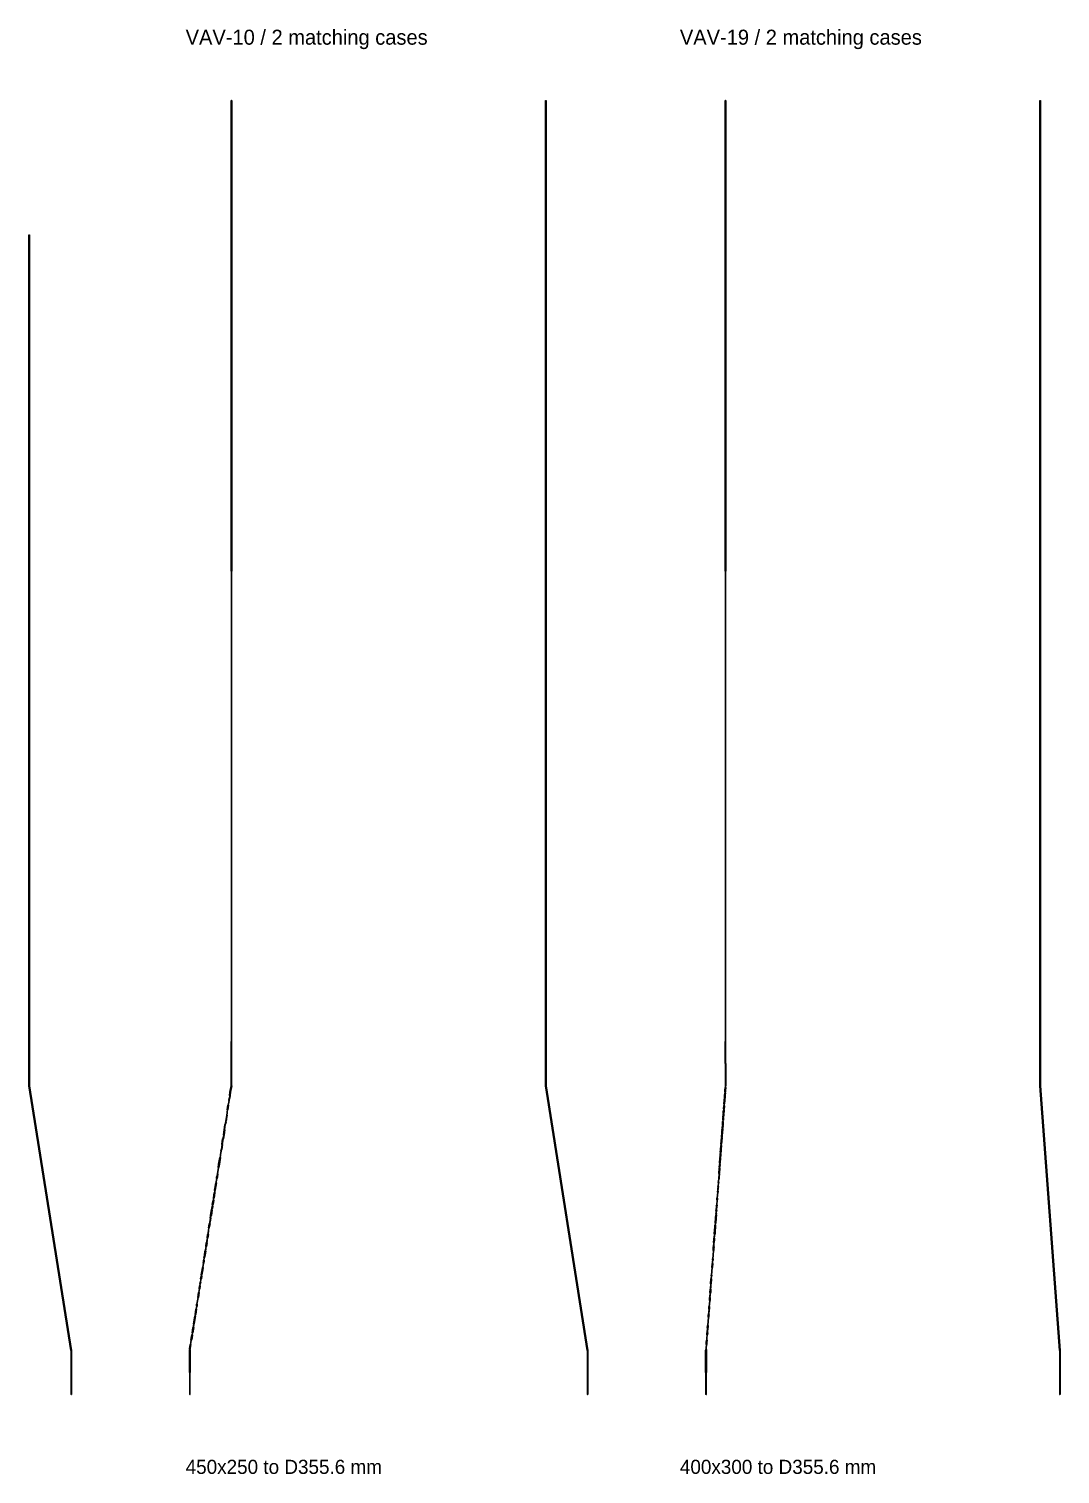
# Model space of a CAD drawing. Header units: metres. Extents: x 0.07 to 2.74, y 0.02 to 1.96.
# Drawn here: x 1.572 to 2.741, y 0.13 to 1.768 of the extents above; entities that cross this region are included whole.
import ezdxf

# ---------------------------------------------------------------- set-up
doc = ezdxf.new("R2010")
doc.units = ezdxf.units.M
doc.layers.add('BSA_INLET_OUTLINE', color=7, linetype='Continuous')

msp = doc.modelspace()

# ---------------------------------------------------------------- linework, layer by layer
at = {"layer": 'BSA_INLET_OUTLINE'}
for p, q in [((1.8014, 1.1534), (1.8014, 1.6868)), ((1.8014, 1.6868), (1.8018, 1.6868)), ((1.8022, 1.6868), (1.8018, 1.6868)), ((1.8022, 1.6868), (1.8022, 1.1534)), ((2.1578, 0.62), (2.1578, 1.6868)), ((2.1578, 1.6868), (2.1586, 1.6868)), ((2.1586, 1.6868), (2.1586, 0.62)), ((2.3614, 1.1534), (2.3614, 1.6868)), ((2.3614, 1.6868), (2.3618, 1.6868)), ((2.3622, 1.6868), (2.3618, 1.6868)), ((2.3622, 1.6868), (2.3622, 1.1534)), ((2.7178, 0.62), (2.7178, 1.6868)), ((2.7178, 1.6868), (2.7186, 1.6868)), ((2.7186, 1.6868), (2.7186, 0.62)), ((1.5724, 0.62), (1.5724, 1.5344)), ((1.5724, 1.5344), (1.5732, 1.5344)), ((1.5732, 1.5344), (1.5732, 0.62)), ((1.8014, 1.1534), (1.8014, 0.62)), ((1.8022, 0.62), (1.8022, 1.1534)), ((2.3614, 1.1534), (2.3614, 0.62)), ((2.3622, 0.62), (2.3622, 1.1534)), ((1.5724, 0.62), (1.5732, 0.62)), ((1.5724, 0.57), (1.5724, 0.62)), ((1.5732, 0.62), (1.5724, 0.62)), ((1.5732, 0.62), (1.5732, 0.57)), ((1.8014, 0.62), (1.8018, 0.62)), ((1.8014, 0.57), (1.8014, 0.62)), ((1.8018, 0.62), (1.8014, 0.62)), ((1.8022, 0.62), (1.8018, 0.62)), ((1.8018, 0.62), (1.8022, 0.62)), ((1.8022, 0.57), (1.8022, 0.62)), ((2.1578, 0.62), (2.1586, 0.62)), ((2.1578, 0.57), (2.1578, 0.62)), ((2.1586, 0.62), (2.1578, 0.62)), ((2.1586, 0.62), (2.1586, 0.57)), ((2.3614, 0.595), (2.3614, 0.62)), ((2.3614, 0.62), (2.3618, 0.62)), ((2.3618, 0.62), (2.3614, 0.62)), ((2.3622, 0.62), (2.3618, 0.62)), ((2.3618, 0.62), (2.3622, 0.62)), ((2.3622, 0.595), (2.3622, 0.62)), ((2.7178, 0.62), (2.7186, 0.62)), ((2.7178, 0.57), (2.7178, 0.62)), ((2.7186, 0.62), (2.7178, 0.62)), ((2.7186, 0.62), (2.7186, 0.57)), ((2.3614, 0.595), (2.3614, 0.57)), ((2.3622, 0.595), (2.3622, 0.57)), ((1.62, 0.27), (1.5724, 0.57)), ((1.5732, 0.57), (1.6208, 0.27)), ((1.7997, 0.5589), (1.7992, 0.5558)), ((1.7997, 0.5589), (1.8002, 0.5626)), ((1.8005, 0.5589), (1.8, 0.5558)), ((1.8002, 0.5626), (1.8014, 0.57)), ((1.801, 0.5626), (1.8005, 0.5589)), ((1.8022, 0.57), (1.801, 0.5626)), ((2.205, 0.27), (2.1578, 0.57)), ((2.1586, 0.57), (2.2058, 0.27)), ((2.3604, 0.5558), (2.3606, 0.5589)), ((2.3606, 0.5589), (2.3608, 0.562)), ((2.3609, 0.5632), (2.3608, 0.562)), ((2.3609, 0.5632), (2.361, 0.5644)), ((2.361, 0.5644), (2.3613, 0.5681)), ((2.3614, 0.5589), (2.3612, 0.5558)), ((2.3614, 0.57), (2.3613, 0.5681)), ((2.3616, 0.562), (2.3614, 0.5589)), ((2.3616, 0.562), (2.3617, 0.5632)), ((2.3618, 0.5644), (2.3617, 0.5632)), ((2.3621, 0.5681), (2.3618, 0.5644)), ((2.3621, 0.5681), (2.3622, 0.57)), ((2.74, 0.27), (2.7178, 0.57)), ((2.7186, 0.57), (2.7408, 0.27)), ((1.7971, 0.5428), (1.7967, 0.5404)), ((1.7971, 0.5428), (1.7979, 0.5478)), ((1.7975, 0.5404), (1.7979, 0.5428)), ((1.7985, 0.5515), (1.7979, 0.5478)), ((1.7987, 0.5478), (1.7979, 0.5428)), ((1.7988, 0.5533), (1.7985, 0.5515)), ((1.7987, 0.5478), (1.7993, 0.5515)), ((1.7988, 0.5533), (1.7992, 0.5558)), ((1.7993, 0.5515), (1.7996, 0.5533)), ((1.7996, 0.5533), (1.8, 0.5558)), ((2.3592, 0.5404), (2.3594, 0.5424)), ((2.3595, 0.5438), (2.3594, 0.5432)), ((2.3594, 0.5432), (2.3594, 0.5424)), ((2.3595, 0.5438), (2.3597, 0.5476)), ((2.3598, 0.5479), (2.3597, 0.5476)), ((2.3599, 0.5496), (2.3598, 0.5485)), ((2.3598, 0.5485), (2.3598, 0.5479)), ((2.3599, 0.5496), (2.3602, 0.5533)), ((2.3602, 0.5424), (2.36, 0.5404)), ((2.3602, 0.5533), (2.3603, 0.5546)), ((2.3605, 0.5471), (2.3602, 0.5432)), ((2.3602, 0.5424), (2.3602, 0.5432)), ((2.3604, 0.5558), (2.3603, 0.5546)), ((2.3605, 0.5476), (2.3606, 0.5479)), ((2.3605, 0.5471), (2.3605, 0.5476)), ((2.3606, 0.5485), (2.3607, 0.5496)), ((2.3606, 0.5479), (2.3606, 0.5485)), ((2.361, 0.5533), (2.3607, 0.5496)), ((2.3611, 0.5546), (2.361, 0.5533)), ((2.3611, 0.5546), (2.3612, 0.5558)), ((1.7935, 0.52), (1.7945, 0.5261)), ((1.7943, 0.52), (1.7953, 0.5261)), ((1.7947, 0.5273), (1.7945, 0.5261)), ((1.7962, 0.5367), (1.7947, 0.5273)), ((1.7953, 0.5261), (1.7955, 0.5273)), ((1.7958, 0.5291), (1.7955, 0.5273)), ((1.7958, 0.5291), (1.796, 0.5302)), ((1.7961, 0.5311), (1.796, 0.5302)), ((1.7963, 0.5324), (1.7961, 0.5311)), ((1.7965, 0.5391), (1.7962, 0.5367)), ((1.7963, 0.5324), (1.7964, 0.533)), ((1.797, 0.5367), (1.7964, 0.533)), ((1.7967, 0.5404), (1.7965, 0.5391)), ((1.797, 0.5367), (1.7973, 0.5391)), ((1.7973, 0.5391), (1.7975, 0.5404)), ((2.3579, 0.5221), (2.3581, 0.5249)), ((2.3581, 0.5258), (2.3584, 0.5296)), ((2.3581, 0.5258), (2.3581, 0.5249)), ((2.3585, 0.5309), (2.3584, 0.5296)), ((2.3585, 0.5309), (2.3587, 0.533)), ((2.3588, 0.5348), (2.3587, 0.534)), ((2.3587, 0.533), (2.3587, 0.534)), ((2.3589, 0.5249), (2.3587, 0.5221)), ((2.3588, 0.5348), (2.3589, 0.5367)), ((2.3589, 0.5367), (2.3591, 0.5386)), ((2.3592, 0.5296), (2.3589, 0.5258)), ((2.3589, 0.5249), (2.3589, 0.5258)), ((2.3591, 0.5394), (2.3592, 0.5404)), ((2.3591, 0.5394), (2.3591, 0.5386)), ((2.3592, 0.5296), (2.3593, 0.5309)), ((2.3595, 0.533), (2.3593, 0.5309)), ((2.3595, 0.534), (2.3596, 0.5348)), ((2.3595, 0.534), (2.3595, 0.533)), ((2.3597, 0.5367), (2.3596, 0.5348)), ((2.3599, 0.5386), (2.3597, 0.5367)), ((2.36, 0.5404), (2.3599, 0.5394)), ((2.3599, 0.5386), (2.3599, 0.5394)), ((1.7909, 0.5033), (1.7919, 0.5098)), ((1.7917, 0.5033), (1.7927, 0.5098)), ((1.7927, 0.5144), (1.7919, 0.5098)), ((1.7927, 0.5144), (1.7935, 0.52)), ((1.7935, 0.5144), (1.7927, 0.5098)), ((1.7943, 0.52), (1.7935, 0.5144)), ((2.3565, 0.5039), (2.357, 0.5111)), ((2.3571, 0.5117), (2.357, 0.5111)), ((2.3571, 0.5117), (2.3572, 0.5139)), ((2.3573, 0.515), (2.3572, 0.5139)), ((2.3574, 0.5156), (2.3573, 0.515)), ((2.3578, 0.5111), (2.3573, 0.5039)), ((2.3574, 0.5156), (2.3576, 0.5181)), ((2.3576, 0.5181), (2.3577, 0.5194)), ((2.3577, 0.52), (2.3578, 0.5214)), ((2.3577, 0.52), (2.3577, 0.5194)), ((2.3579, 0.5221), (2.3578, 0.5214)), ((2.3578, 0.5111), (2.3579, 0.5117)), ((2.358, 0.5139), (2.3579, 0.5117)), ((2.358, 0.5139), (2.3581, 0.515)), ((2.3581, 0.515), (2.3582, 0.5156)), ((2.3584, 0.5181), (2.3582, 0.5156)), ((2.3585, 0.5194), (2.3584, 0.5181)), ((2.3586, 0.5214), (2.3585, 0.52)), ((2.3585, 0.5194), (2.3585, 0.52)), ((2.3586, 0.5214), (2.3587, 0.5221)), ((1.7892, 0.4922), (1.789, 0.491)), ((1.7897, 0.4959), (1.7892, 0.4922)), ((1.7897, 0.4959), (1.7901, 0.4978)), ((1.7898, 0.491), (1.79, 0.4922)), ((1.79, 0.4922), (1.7905, 0.4959)), ((1.7909, 0.5033), (1.7901, 0.4978)), ((1.7905, 0.4959), (1.7909, 0.4978)), ((1.7917, 0.5033), (1.7909, 0.4978)), ((2.3555, 0.4904), (2.3557, 0.4933)), ((2.3558, 0.4948), (2.3557, 0.4933)), ((2.3558, 0.4948), (2.3561, 0.4978)), ((2.3561, 0.4978), (2.3564, 0.5022)), ((2.3565, 0.4933), (2.3563, 0.4904)), ((2.3565, 0.5031), (2.3564, 0.5022)), ((2.3565, 0.5039), (2.3565, 0.5034)), ((2.3565, 0.5034), (2.3565, 0.5031)), ((2.3565, 0.4933), (2.3566, 0.4948)), ((2.3569, 0.4978), (2.3566, 0.4948)), ((2.3572, 0.5022), (2.3569, 0.4978)), ((2.3572, 0.5022), (2.3573, 0.5031)), ((2.3573, 0.5034), (2.3573, 0.5039)), ((2.3573, 0.5031), (2.3573, 0.5034)), ((1.7868, 0.4774), (1.7857, 0.47)), ((1.7865, 0.47), (1.7876, 0.4774)), ((1.7868, 0.4774), (1.7874, 0.4811)), ((1.7874, 0.4811), (1.7886, 0.4885)), ((1.7882, 0.4811), (1.7876, 0.4774)), ((1.7894, 0.4885), (1.7882, 0.4811)), ((1.789, 0.491), (1.7886, 0.4885)), ((1.7894, 0.4885), (1.7898, 0.491)), ((2.354, 0.4705), (2.3545, 0.4765)), ((2.3546, 0.4776), (2.3545, 0.4772)), ((2.3545, 0.4772), (2.3545, 0.4765)), ((2.3546, 0.4776), (2.3548, 0.4806)), ((2.3549, 0.4822), (2.3548, 0.4811)), ((2.3548, 0.4811), (2.3548, 0.4806)), ((2.3553, 0.4765), (2.3548, 0.4705)), ((2.3549, 0.4822), (2.3553, 0.4881)), ((2.3554, 0.4889), (2.3553, 0.4881)), ((2.3553, 0.4772), (2.3554, 0.4776)), ((2.3553, 0.4765), (2.3553, 0.4772)), ((2.3554, 0.4889), (2.3555, 0.4904)), ((2.3556, 0.4806), (2.3554, 0.4776)), ((2.3556, 0.4811), (2.3557, 0.4822)), ((2.3556, 0.4806), (2.3556, 0.4811)), ((2.3561, 0.4881), (2.3557, 0.4822)), ((2.3561, 0.4881), (2.3562, 0.4889)), ((2.3563, 0.4904), (2.3562, 0.4889)), ((1.7834, 0.4558), (1.7841, 0.4599)), ((1.7842, 0.4609), (1.7841, 0.4599)), ((1.7849, 0.4649), (1.7842, 0.4609)), ((1.7849, 0.4599), (1.7842, 0.4558)), ((1.7849, 0.4649), (1.7851, 0.4662)), ((1.7849, 0.4599), (1.785, 0.4609)), ((1.785, 0.4609), (1.7857, 0.4649)), ((1.7857, 0.47), (1.7851, 0.4666)), ((1.7851, 0.4662), (1.7851, 0.4666)), ((1.7859, 0.4662), (1.7857, 0.4649)), ((1.7865, 0.47), (1.7859, 0.4666)), ((1.7859, 0.4666), (1.7859, 0.4662)), ((2.3533, 0.4603), (2.3529, 0.4556)), ((2.354, 0.4693), (2.3533, 0.461)), ((2.3533, 0.4603), (2.3533, 0.461)), ((2.3533, 0.4603), (2.3533, 0.4603)), ((2.3533, 0.4603), (2.3533, 0.4603)), ((2.3537, 0.4556), (2.3541, 0.4603)), ((2.354, 0.4705), (2.354, 0.47)), ((2.354, 0.47), (2.354, 0.4696)), ((2.354, 0.4696), (2.354, 0.4693)), ((2.3541, 0.4605), (2.3543, 0.4634)), ((2.3541, 0.4605), (2.3541, 0.4603)), ((2.3541, 0.4603), (2.3541, 0.4603)), ((2.3543, 0.4634), (2.3544, 0.4641)), ((2.3545, 0.4655), (2.3544, 0.4641)), ((2.3546, 0.4667), (2.3545, 0.4655)), ((2.3548, 0.4696), (2.3546, 0.4671)), ((2.3546, 0.4667), (2.3546, 0.4671)), ((2.3548, 0.47), (2.3548, 0.4705)), ((2.3548, 0.4696), (2.3548, 0.47)), ((1.7814, 0.4431), (1.7812, 0.4416)), ((1.7814, 0.4431), (1.7823, 0.4486)), ((1.782, 0.4416), (1.7822, 0.4431)), ((1.7831, 0.4486), (1.7822, 0.4431)), ((1.7825, 0.4499), (1.7823, 0.4486)), ((1.7827, 0.4512), (1.7825, 0.4499)), ((1.7827, 0.4512), (1.7831, 0.4537)), ((1.7832, 0.454), (1.7831, 0.4537)), ((1.7831, 0.4486), (1.7833, 0.4499)), ((1.7832, 0.454), (1.7834, 0.4553)), ((1.7833, 0.4499), (1.7835, 0.4512)), ((1.7834, 0.4558), (1.7834, 0.4553)), ((1.7839, 0.4537), (1.7835, 0.4512)), ((1.7839, 0.4537), (1.784, 0.454)), ((1.7842, 0.4553), (1.784, 0.454)), ((1.7842, 0.4553), (1.7842, 0.4558)), ((2.3519, 0.4413), (2.352, 0.4424)), ((2.3525, 0.4495), (2.352, 0.4424)), ((2.3525, 0.4502), (2.3526, 0.4506)), ((2.3525, 0.4495), (2.3525, 0.4502)), ((2.3528, 0.4535), (2.3526, 0.4506)), ((2.3528, 0.4424), (2.3527, 0.4413)), ((2.3529, 0.4551), (2.3528, 0.4535)), ((2.3528, 0.4424), (2.3533, 0.4495)), ((2.3529, 0.4551), (2.3529, 0.4556)), ((2.3534, 0.4506), (2.3533, 0.4502)), ((2.3533, 0.4502), (2.3533, 0.4495)), ((2.3534, 0.4506), (2.3536, 0.4535)), ((2.3536, 0.4535), (2.3537, 0.4551)), ((2.3537, 0.4556), (2.3537, 0.4551)), ((1.7783, 0.4233), (1.7794, 0.4301)), ((1.7801, 0.4292), (1.7791, 0.4229)), ((1.7795, 0.4308), (1.7794, 0.4301)), ((1.7795, 0.4308), (1.7799, 0.4336)), ((1.7802, 0.4352), (1.7799, 0.4336)), ((1.7801, 0.4292), (1.7802, 0.4301)), ((1.7802, 0.4352), (1.781, 0.4404)), ((1.7802, 0.4301), (1.7803, 0.4308)), ((1.7807, 0.4336), (1.7803, 0.4308)), ((1.7807, 0.4336), (1.781, 0.4352)), ((1.7812, 0.4416), (1.781, 0.4404)), ((1.7818, 0.4404), (1.781, 0.4352)), ((1.7818, 0.4404), (1.782, 0.4416)), ((2.3509, 0.4281), (2.3507, 0.4254)), ((2.3513, 0.4337), (2.3509, 0.4284)), ((2.3509, 0.4281), (2.3509, 0.4284)), ((2.3513, 0.4337), (2.3514, 0.4347)), ((2.3518, 0.4405), (2.3514, 0.4347)), ((2.3515, 0.4254), (2.3517, 0.4281)), ((2.3517, 0.4284), (2.3521, 0.4337)), ((2.3517, 0.4284), (2.3517, 0.4281)), ((2.3518, 0.4405), (2.3519, 0.4413)), ((2.3522, 0.4347), (2.3521, 0.4337)), ((2.3522, 0.4347), (2.3526, 0.4405)), ((2.3527, 0.4413), (2.3526, 0.4405)), ((1.776, 0.4088), (1.7768, 0.4133)), ((1.7771, 0.4153), (1.7768, 0.4133)), ((1.7776, 0.4133), (1.7768, 0.4088)), ((1.7778, 0.42), (1.7771, 0.4153)), ((1.7776, 0.4133), (1.7779, 0.4153)), ((1.7778, 0.42), (1.7783, 0.4229)), ((1.7786, 0.42), (1.7779, 0.4153)), ((1.7783, 0.4233), (1.7783, 0.4229)), ((1.7786, 0.42), (1.7791, 0.4229)), ((2.3493, 0.4062), (2.3496, 0.4102)), ((2.3496, 0.4102), (2.3497, 0.4119)), ((2.3498, 0.4138), (2.3497, 0.4119)), ((2.3499, 0.4142), (2.3498, 0.4138)), ((2.3499, 0.4142), (2.3503, 0.4197)), ((2.3503, 0.4202), (2.3506, 0.4236)), ((2.3503, 0.4202), (2.3503, 0.4198)), ((2.3503, 0.4198), (2.3503, 0.4197)), ((2.3504, 0.4102), (2.3503, 0.4085)), ((2.3505, 0.4119), (2.3504, 0.4102)), ((2.3505, 0.4119), (2.3506, 0.4138)), ((2.3507, 0.4252), (2.3506, 0.4236)), ((2.3506, 0.4236), (2.3506, 0.4236)), ((2.3506, 0.4138), (2.3507, 0.4142)), ((2.3507, 0.4254), (2.3507, 0.4254)), ((2.3507, 0.4252), (2.3507, 0.4254)), ((2.3511, 0.4197), (2.3507, 0.4142)), ((2.3514, 0.4236), (2.3511, 0.4202)), ((2.3511, 0.4198), (2.3511, 0.4202)), ((2.3511, 0.4197), (2.3511, 0.4198)), ((2.3514, 0.4236), (2.3515, 0.4252)), ((2.3514, 0.4236), (2.3514, 0.4236)), ((2.3515, 0.4254), (2.3515, 0.4252)), ((2.3515, 0.4254), (2.3515, 0.4254)), ((1.7743, 0.3975), (1.7734, 0.3919)), ((1.7742, 0.3919), (1.7751, 0.3975)), ((1.7743, 0.3975), (1.7749, 0.4013)), ((1.7756, 0.4059), (1.7749, 0.4013)), ((1.7757, 0.4013), (1.7751, 0.3975)), ((1.776, 0.4088), (1.7756, 0.4059)), ((1.7757, 0.4013), (1.7764, 0.4059)), ((1.7764, 0.4059), (1.7768, 0.4088)), ((2.3482, 0.3921), (2.3485, 0.3955)), ((2.3485, 0.3955), (2.3486, 0.3973)), ((2.349, 0.4023), (2.3486, 0.3973)), ((2.349, 0.4023), (2.3493, 0.4062)), ((2.3493, 0.3955), (2.349, 0.3921)), ((2.3494, 0.3973), (2.3493, 0.3955)), ((2.3494, 0.3973), (2.3498, 0.4023)), ((2.3501, 0.4062), (2.3498, 0.4023)), ((2.3503, 0.4085), (2.3501, 0.4062)), ((1.7707, 0.375), (1.7712, 0.3778)), ((1.7712, 0.3778), (1.7719, 0.3825)), ((1.772, 0.3778), (1.7715, 0.375)), ((1.7723, 0.3852), (1.7719, 0.3825)), ((1.7727, 0.3825), (1.772, 0.3778)), ((1.7724, 0.3858), (1.7723, 0.3852)), ((1.7727, 0.3879), (1.7724, 0.3858)), ((1.7727, 0.3879), (1.7734, 0.3919)), ((1.7727, 0.3825), (1.7731, 0.3852)), ((1.7731, 0.3852), (1.7732, 0.3858)), ((1.7732, 0.3858), (1.7735, 0.3879)), ((1.7742, 0.3919), (1.7735, 0.3879)), ((2.3472, 0.378), (2.3469, 0.3737)), ((2.3476, 0.3834), (2.3472, 0.378)), ((2.3476, 0.3834), (2.3477, 0.3853)), ((2.3477, 0.3853), (2.3479, 0.3872)), ((2.3477, 0.3737), (2.348, 0.378)), ((2.3482, 0.3921), (2.3479, 0.3872)), ((2.348, 0.378), (2.3484, 0.3834)), ((2.3485, 0.3853), (2.3484, 0.3834)), ((2.3487, 0.3872), (2.3485, 0.3853)), ((2.3487, 0.3872), (2.349, 0.3921)), ((1.7677, 0.3557), (1.7686, 0.3613)), ((1.7694, 0.3613), (1.7685, 0.3557)), ((1.7686, 0.3613), (1.769, 0.3638)), ((1.7698, 0.3689), (1.769, 0.3638)), ((1.7698, 0.3638), (1.7694, 0.3613)), ((1.7698, 0.3689), (1.7701, 0.3711)), ((1.7698, 0.3638), (1.7706, 0.3689)), ((1.7701, 0.3711), (1.7703, 0.3721)), ((1.7707, 0.375), (1.7703, 0.3721)), ((1.7709, 0.3711), (1.7706, 0.3689)), ((1.7711, 0.3721), (1.7709, 0.3711)), ((1.7711, 0.3721), (1.7715, 0.375)), ((2.3462, 0.3639), (2.3455, 0.3552)), ((2.3462, 0.3639), (2.3465, 0.3686)), ((2.3463, 0.3552), (2.347, 0.3639)), ((2.3466, 0.3703), (2.3465, 0.3686)), ((2.3468, 0.3722), (2.3466, 0.3703)), ((2.3468, 0.3722), (2.3469, 0.3737)), ((2.3473, 0.3686), (2.347, 0.3639)), ((2.3473, 0.3686), (2.3474, 0.3703)), ((2.3474, 0.3703), (2.3476, 0.3722)), ((2.3477, 0.3737), (2.3476, 0.3722)), ((1.7661, 0.3458), (1.7657, 0.343)), ((1.7661, 0.3458), (1.7663, 0.3472)), ((1.7669, 0.3505), (1.7663, 0.3472)), ((1.7665, 0.343), (1.7669, 0.3458)), ((1.767, 0.351), (1.7669, 0.3505)), ((1.7671, 0.3472), (1.7669, 0.3458)), ((1.767, 0.351), (1.7675, 0.3544)), ((1.7671, 0.3472), (1.7677, 0.3505)), ((1.7676, 0.3549), (1.7675, 0.3544)), ((1.7677, 0.3557), (1.7676, 0.3549)), ((1.7677, 0.3505), (1.7678, 0.351)), ((1.7683, 0.3544), (1.7678, 0.351)), ((1.7683, 0.3544), (1.7684, 0.3549)), ((1.7684, 0.3549), (1.7685, 0.3557)), ((2.3448, 0.3456), (2.3446, 0.3428)), ((2.3448, 0.3456), (2.3452, 0.3511)), ((2.3454, 0.3544), (2.3452, 0.3511)), ((2.3454, 0.3544), (2.3455, 0.3547)), ((2.3454, 0.3428), (2.3456, 0.3456)), ((2.3455, 0.3547), (2.3455, 0.3552)), ((2.346, 0.3511), (2.3456, 0.3456)), ((2.346, 0.3511), (2.3462, 0.3544)), ((2.3463, 0.3547), (2.3462, 0.3544)), ((2.3463, 0.3552), (2.3463, 0.3547)), ((1.7637, 0.33), (1.7624, 0.3222)), ((1.7632, 0.3222), (1.7645, 0.33)), ((1.7637, 0.33), (1.7645, 0.3356)), ((1.7649, 0.3378), (1.7645, 0.3356)), ((1.7653, 0.3356), (1.7645, 0.33)), ((1.7652, 0.3397), (1.7649, 0.3378)), ((1.7652, 0.3397), (1.7657, 0.343)), ((1.7653, 0.3356), (1.7657, 0.3378)), ((1.7657, 0.3378), (1.766, 0.3397)), ((1.7665, 0.343), (1.766, 0.3397)), ((2.3434, 0.3267), (2.3436, 0.3299)), ((2.3441, 0.3358), (2.3436, 0.3299)), ((2.3441, 0.3358), (2.3443, 0.3393)), ((2.3444, 0.3299), (2.3442, 0.3267)), ((2.3445, 0.3417), (2.3443, 0.3393)), ((2.3444, 0.3299), (2.3449, 0.3358)), ((2.3446, 0.3428), (2.3445, 0.3417)), ((2.3451, 0.3393), (2.3449, 0.3358)), ((2.3451, 0.3393), (2.3453, 0.3417)), ((2.3453, 0.3417), (2.3454, 0.3428)), ((1.7606, 0.3105), (1.7616, 0.3167)), ((1.7624, 0.3167), (1.7614, 0.3105)), ((1.7621, 0.32), (1.7616, 0.3167)), ((1.7621, 0.32), (1.7624, 0.3222)), ((1.7624, 0.3167), (1.7629, 0.32)), ((1.7632, 0.3222), (1.7629, 0.32)), ((2.3427, 0.3168), (2.3422, 0.3104)), ((2.3427, 0.3168), (2.3429, 0.3199)), ((2.3431, 0.3223), (2.3429, 0.3199)), ((2.343, 0.3104), (2.3435, 0.3168)), ((2.3434, 0.3267), (2.3431, 0.3223)), ((2.3437, 0.3199), (2.3435, 0.3168)), ((2.3437, 0.3199), (2.3439, 0.3223)), ((2.3439, 0.3223), (2.3442, 0.3267)), ((1.7574, 0.29), (1.7583, 0.2961)), ((1.7591, 0.2961), (1.7582, 0.29)), ((1.7589, 0.3), (1.7583, 0.2961)), ((1.7589, 0.3), (1.7604, 0.3091)), ((1.7591, 0.2961), (1.7597, 0.3)), ((1.7612, 0.3091), (1.7597, 0.3)), ((1.7606, 0.3105), (1.7604, 0.3091)), ((1.7612, 0.3091), (1.7614, 0.3105)), ((2.3411, 0.2961), (2.3407, 0.29)), ((2.3411, 0.2961), (2.3413, 0.2983)), ((2.342, 0.3078), (2.3413, 0.2983)), ((2.3415, 0.29), (2.3419, 0.2961)), ((2.3421, 0.2983), (2.3419, 0.2961)), ((2.342, 0.3078), (2.3421, 0.3092)), ((2.3421, 0.3092), (2.3422, 0.3104)), ((2.3421, 0.2983), (2.3428, 0.3078)), ((2.3429, 0.3092), (2.3428, 0.3078)), ((2.343, 0.3104), (2.3429, 0.3092)), ((1.7556, 0.2788), (1.7552, 0.2765)), ((1.756, 0.2816), (1.7556, 0.2788)), ((1.756, 0.2816), (1.7564, 0.284)), ((1.756, 0.2765), (1.7564, 0.2788)), ((1.7564, 0.284), (1.757, 0.2876)), ((1.7564, 0.2788), (1.7568, 0.2816)), ((1.7572, 0.284), (1.7568, 0.2816)), ((1.7574, 0.29), (1.757, 0.2876)), ((1.7578, 0.2876), (1.7572, 0.284)), ((1.7578, 0.2876), (1.7582, 0.29)), ((2.3397, 0.2765), (2.3399, 0.2788)), ((2.3399, 0.2788), (2.3401, 0.2815)), ((2.3402, 0.2839), (2.3401, 0.2815)), ((2.3405, 0.2876), (2.3402, 0.2839)), ((2.3405, 0.2876), (2.3407, 0.29)), ((2.3407, 0.2788), (2.3405, 0.2765)), ((2.3409, 0.2815), (2.3407, 0.2788)), ((2.3409, 0.2815), (2.341, 0.2839)), ((2.341, 0.2839), (2.3413, 0.2876)), ((2.3415, 0.29), (2.3413, 0.2876)), ((1.62, 0.27), (1.62, 0.22)), ((1.6208, 0.27), (1.6208, 0.22)), ((1.7544, 0.2711), (1.7542, 0.2701)), ((1.7542, 0.27), (1.7542, 0.2701)), ((1.7542, 0.27), (1.7542, 0.27)), ((1.7542, 0.27), (1.7542, 0.27)), ((1.7542, 0.245), (1.7542, 0.27)), ((1.7544, 0.2711), (1.7545, 0.272)), ((1.7545, 0.272), (1.7552, 0.2765)), ((1.755, 0.2701), (1.7552, 0.2711)), ((1.755, 0.2701), (1.755, 0.27)), ((1.755, 0.27), (1.755, 0.245)), ((1.755, 0.27), (1.755, 0.27)), ((1.755, 0.27), (1.755, 0.27)), ((1.7553, 0.272), (1.7552, 0.2711)), ((1.756, 0.2765), (1.7553, 0.272)), ((2.205, 0.27), (2.205, 0.22)), ((2.2058, 0.27), (2.2058, 0.22)), ((2.3392, 0.2701), (2.3393, 0.271)), ((2.3392, 0.2701), (2.3392, 0.2701)), ((2.3392, 0.2701), (2.3392, 0.27)), ((2.3392, 0.27), (2.3392, 0.27)), ((2.3392, 0.27), (2.3392, 0.27)), ((2.3392, 0.245), (2.3392, 0.27)), ((2.3394, 0.2726), (2.3393, 0.271)), ((2.3397, 0.2765), (2.3394, 0.2726)), ((2.3401, 0.271), (2.34, 0.2701)), ((2.34, 0.27), (2.34, 0.2701)), ((2.34, 0.2701), (2.34, 0.2701)), ((2.34, 0.27), (2.34, 0.245)), ((2.34, 0.27), (2.34, 0.27)), ((2.34, 0.27), (2.34, 0.27)), ((2.3401, 0.271), (2.3402, 0.2726)), ((2.3402, 0.2726), (2.3405, 0.2765)), ((2.74, 0.27), (2.74, 0.22)), ((2.7408, 0.27), (2.7408, 0.22)), ((1.7542, 0.245), (1.7542, 0.22)), ((1.755, 0.22), (1.755, 0.245)), ((2.3392, 0.245), (2.3392, 0.22)), ((2.34, 0.22), (2.34, 0.245)), ((1.6204, 0.22), (1.62, 0.22)), ((1.6204, 0.22), (1.6208, 0.22)), ((1.7546, 0.22), (1.7542, 0.22)), ((1.7546, 0.22), (1.755, 0.22)), ((2.2054, 0.22), (2.205, 0.22)), ((2.2054, 0.22), (2.2058, 0.22)), ((2.3396, 0.22), (2.3392, 0.22)), ((2.3396, 0.22), (2.34, 0.22)), ((2.74, 0.22), (2.7404, 0.22)), ((2.7408, 0.22), (2.7404, 0.22))]:
    msp.add_line(p, q, dxfattribs=at)

# ---------------------------------------------------------------- texts
for s, height, p in [('VAV-10 / 2 matching cases', 0.017, (1.75, 1.75)), ('VAV-19 / 2 matching cases', 0.017, (2.31, 1.75)), ('450x250 to D355.6 mm', 0.016, (1.75, 0.13)), ('400x300 to D355.6 mm', 0.016, (2.31, 0.13))]:
    msp.add_text(s, height=height).set_placement(p)

doc.saveas('drawing.dxf')
